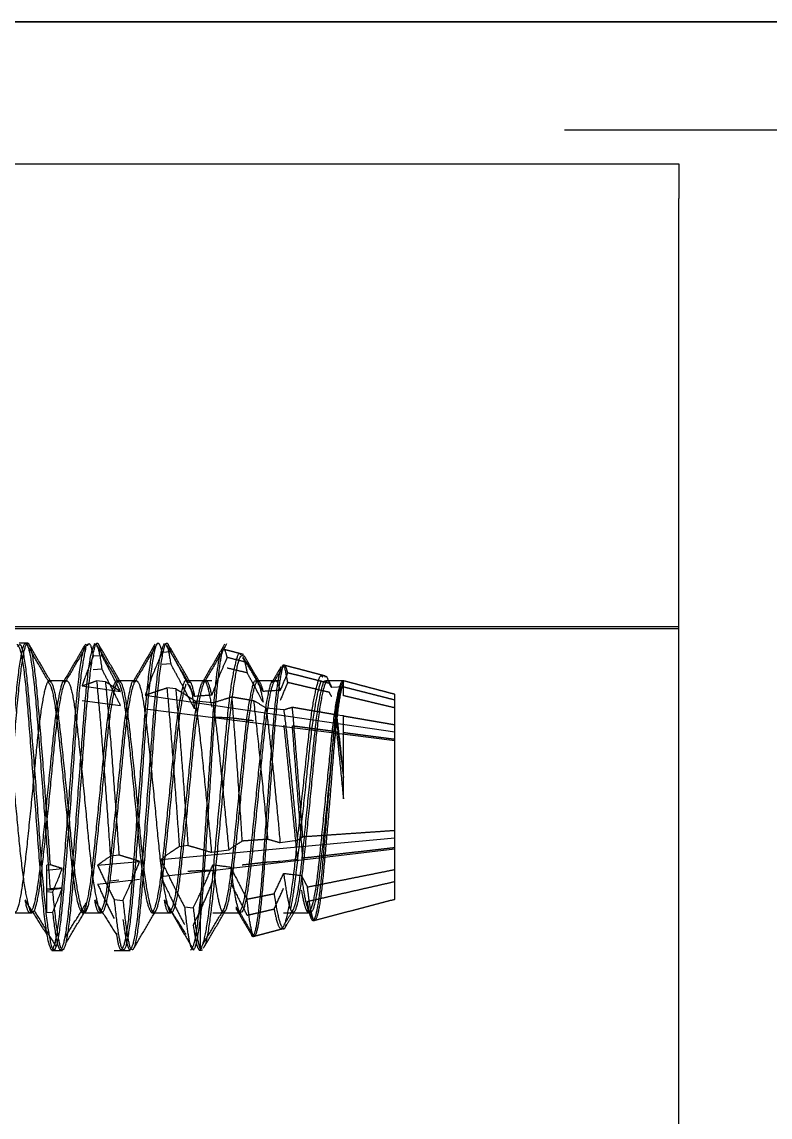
# Paper-space layout '2 DOOR PANEL LAYOUT - A1 Sheet' of a CAD drawing. Extents: x 50 to 825, y 22 to 486.
# Drawn here: x 446.132 to 447.243, y 465.388 to 467.014 of the extents above; entities that cross this region are included whole.
import ezdxf

# ---------------------------------------------------------------- set-up
doc = ezdxf.new("R2010")
doc.units = 0
doc.linetypes.add('HIDDEN', pattern=[0.375, 0.25, -0.125])
doc.layers.add('N-EQPM', color=3, linetype='Continuous', lineweight=25)
doc.layers.add('N-PANL', color=4, linetype='Continuous', lineweight=35)

psp = doc.layouts.new('2 DOOR PANEL LAYOUT - A1 Sheet')

# ---------------------------------------------------------------- linework, layer by layer
at = {"layer": 'N-EQPM', "linetype": 'HIDDEN', "ltscale": 7}
for p, q in [((472.3125, 466.853), (445.8676, 466.853)), ((445.8676, 466.8034), (447.1072, 466.8034)), ((447.1072, 466.8034), (447.1072, 466.7518)), ((447.1072, 466.1154), (447.1072, 466.7518)), ((447.1072, 466.1154), (445.8676, 466.1154)), ((447.1072, 466.1125), (445.8676, 466.1125)), ((447.1072, 466.1125), (447.1072, 466.1154)), ((447.1072, 464.9952), (447.1072, 466.1125)), ((446.3528, 466.0783), (446.3401, 466.0777)), ((446.2507, 466.0728), (446.2379, 466.072)), ((446.3528, 466.0608), (446.3401, 466.0598)), ((446.2507, 466.0528), (446.2379, 466.0517)), ((446.2212, 466.0279), (446.2783, 466.0195)), ((446.2559, 466.0342), (446.2429, 466.0355)), ((446.3603, 466.0236), (446.3472, 466.0249)), ((446.6092, 466.0263), (446.5918, 466.0254)), ((446.6092, 466.0263), (446.6092, 466.0355)), ((446.6092, 466.0134), (446.6092, 466.0263)), ((446.315, 466.0141), (446.6857, 465.9597)), ((446.6857, 466.0068), (446.6857, 466.0153)), ((446.2212, 466.0061), (446.2783, 465.9988)), ((446.315, 465.9941), (446.6857, 465.9469)), ((446.4158, 466.0027), (446.3895, 466.0052)), ((446.5206, 465.9924), (446.4944, 465.9951)), ((446.6857, 465.9703), (446.6857, 466.0068)), ((446.6092, 465.9834), (446.5991, 465.9845)), ((446.6092, 465.8919), (446.6092, 465.9834)), ((446.6857, 465.813), (446.6857, 465.9703)), ((446.6092, 465.8603), (446.6092, 465.8919)), ((446.6857, 465.8024), (446.6857, 465.813)), ((446.3382, 465.7702), (446.6857, 465.8024)), ((446.5407, 465.7984), (446.5152, 465.7948)), ((446.6857, 465.7553), (446.6857, 465.8024)), ((446.3382, 465.7447), (446.6857, 465.7858)), ((446.3783, 465.7907), (446.3655, 465.789)), ((446.4389, 465.7841), (446.4134, 465.7804)), ((446.2443, 465.7615), (446.3067, 465.7672)), ((446.276, 465.7767), (446.2633, 465.7749)), ((446.5407, 465.7703), (446.5152, 465.7671)), ((446.1738, 465.7624), (446.1692, 465.7617)), ((446.1692, 465.7225), (446.1692, 465.7617)), ((446.1692, 465.7545), (446.1919, 465.7566)), ((446.6857, 465.7112), (446.6857, 465.7553)), ((446.2443, 465.7337), (446.3067, 465.741)), ((446.276, 465.7395), (446.2633, 465.7379)), ((446.1692, 465.7248), (446.1919, 465.7275)), ((446.1738, 465.7266), (446.1692, 465.726)), ((446.1692, 465.692), (446.1692, 465.726)), ((446.1692, 465.7225), (446.1774, 465.7215)), ((446.2688, 465.7108), (446.2819, 465.7093)), ((446.3733, 465.6997), (446.3863, 465.6984)), ((446.3965, 465.7071), (446.3965, 465.6793)), ((446.1692, 465.692), (446.1774, 465.6912)), ((446.5636, 465.6836), (446.5566, 465.6953)), ((446.3965, 465.6793), (446.3965, 465.6354))]:
    psp.add_line(p, q, dxfattribs=at)
for start_param, end_param in [(5.439653, 5.464111), (5.346525, 5.369179), (0.851795, 0.876472), (0.947633, 0.970525)]:
    psp.add_ellipse((447.3425, 465.8633), major_axis=(-1.4022, 0.0385), ratio=0.119681, start_param=start_param, end_param=end_param, dxfattribs=at)
for points, knots in [([(446.0853, 465.6408), (446.0874, 465.6376), (446.0915, 465.631), (446.0986, 465.6658), (446.1044, 465.7283), (446.1111, 465.8118), (446.1179, 465.903), (446.1237, 465.9884), (446.1307, 466.0545), (446.137, 466.0915), (446.1432, 466.094), (446.1502, 466.0612), (446.1561, 465.9982), (446.1625, 465.9185), (446.1687, 465.8348), (446.1721, 465.7862), (446.1738, 465.7624)], [0, 0, 0, 0, 0.072273, 0.146454, 0.217685, 0.291219, 0.364753, 0.435984, 0.510165, 0.582438, 0.654711, 0.728892, 0.800123, 0.873657, 0.938073, 1, 1, 1, 1]), ([(446.0853, 465.6354), (446.0874, 465.6376), (446.0915, 465.6422), (446.0986, 465.692), (446.1044, 465.7655), (446.1111, 465.8544), (446.1179, 465.9445), (446.1237, 466.0225), (446.1307, 466.076), (446.137, 466.0971), (446.1432, 466.0828), (446.1502, 466.035), (446.1561, 465.9609), (446.1625, 465.8761), (446.1687, 465.7928), (446.1721, 465.7484), (446.1738, 465.7266)], [0, 0, 0, 0, 0.072273, 0.146454, 0.217685, 0.291219, 0.364753, 0.435984, 0.510165, 0.582438, 0.654711, 0.728892, 0.800123, 0.873657, 0.938073, 1, 1, 1, 1]), ([(446.1247, 466.0899), (446.1265, 466.0877), (446.1305, 466.0832), (446.1373, 466.0345), (446.1431, 465.9611), (446.1499, 465.8722), (446.1566, 465.7819), (446.1624, 465.7045), (446.1695, 465.649), (446.1736, 465.6399), (446.1757, 465.6354)], [0, 0, 0, 0, 0.113482, 0.242387, 0.366166, 0.493947, 0.621727, 0.745506, 0.874411, 1, 1, 1, 1]), ([(446.1259, 466.0865), (446.1273, 466.0885), (446.1309, 466.0934), (446.1373, 466.0605), (446.1431, 465.9984), (446.1499, 465.9148), (446.1566, 465.8235), (446.1624, 465.7386), (446.1695, 465.6705), (446.1736, 465.6506), (446.1757, 465.6408)], [0, 0, 0, 0, 0.091797, 0.223855, 0.350662, 0.481568, 0.612474, 0.739281, 0.871339, 1, 1, 1, 1]), ([(446.1723, 466.0333), (446.1668, 466.0427), (446.1558, 466.0615), (446.1449, 466.0803), (446.1394, 466.0897)], [0, 0, 0, 0, 0.499556, 1, 1, 1, 1]), ([(446.1753, 466.0334), (446.1698, 466.0428), (446.1589, 466.0616), (446.1479, 466.0804), (446.1424, 466.0898)], [0, 0, 0, 0, 0.499614, 1, 1, 1, 1]), ([(446.1886, 465.6408), (446.1907, 465.6376), (446.1948, 465.631), (446.2019, 465.6658), (446.2077, 465.7283), (446.2144, 465.8118), (446.2212, 465.903), (446.227, 465.9884), (446.234, 466.0546), (446.2399, 466.0886), (446.2452, 466.0951), (446.2488, 466.0803), (446.2507, 466.0728)], [0, 0, 0, 0, 0.103366, 0.209461, 0.311337, 0.416506, 0.521676, 0.623552, 0.729647, 0.833013, 0.915101, 1, 1, 1, 1]), ([(446.1886, 465.6354), (446.1907, 465.6376), (446.1948, 465.6422), (446.2019, 465.692), (446.2077, 465.7655), (446.2144, 465.8544), (446.2212, 465.9446), (446.227, 466.0221), (446.234, 466.0776), (446.2382, 466.0867), (446.2403, 466.0912)], [0, 0, 0, 0, 0.124087, 0.25145, 0.373748, 0.5, 0.626252, 0.74855, 0.875913, 1, 1, 1, 1]), ([(446.2262, 466.0898), (446.2207, 466.0804), (446.2097, 466.0616), (446.1988, 466.0428), (446.1933, 466.0334)], [0, 0, 0, 0, 0.500446, 1, 1, 1, 1]), ([(446.2291, 466.09), (446.2236, 466.0806), (446.2127, 466.0618), (446.2017, 466.043), (446.1962, 466.0336)], [0, 0, 0, 0, 0.500489, 1, 1, 1, 1]), ([(446.2291, 466.0874), (446.2302, 466.0894), (446.233, 466.0944), (446.236, 466.0806), (446.2379, 466.072)], [0, 0, 0, 0, 0.383227, 1, 1, 1, 1]), ([(446.2756, 466.0333), (446.2701, 466.0427), (446.2591, 466.0615), (446.2482, 466.0803), (446.2427, 466.0897)], [0, 0, 0, 0, 0.499556, 1, 1, 1, 1]), ([(446.2786, 466.0334), (446.2731, 466.0428), (446.2622, 466.0616), (446.2512, 466.0804), (446.2457, 466.0898)], [0, 0, 0, 0, 0.499614, 1, 1, 1, 1]), ([(446.279, 465.6408), (446.2811, 465.6376), (446.2852, 465.631), (446.2923, 465.6658), (446.2981, 465.7283), (446.3048, 465.8118), (446.3116, 465.903), (446.3174, 465.9884), (446.3244, 466.0546), (446.3301, 466.0878), (446.3351, 466.0948), (446.3384, 466.0835), (446.3401, 466.0777)], [0, 0, 0, 0, 0.104981, 0.212733, 0.316201, 0.423013, 0.529826, 0.633293, 0.741045, 0.846026, 0.921675, 1, 1, 1, 1]), ([(446.2919, 465.6408), (446.294, 465.6376), (446.2981, 465.631), (446.3052, 465.6658), (446.311, 465.7283), (446.3177, 465.8118), (446.3245, 465.903), (446.3303, 465.9884), (446.3373, 466.0546), (446.343, 466.0876), (446.3479, 466.0948), (446.3512, 466.0839), (446.3528, 466.0783)], [0, 0, 0, 0, 0.105211, 0.213199, 0.316894, 0.42394, 0.530986, 0.634681, 0.742669, 0.84788, 0.922615, 1, 1, 1, 1]), ([(446.2919, 465.6354), (446.294, 465.6376), (446.2981, 465.6422), (446.3052, 465.692), (446.311, 465.7655), (446.3177, 465.8544), (446.3245, 465.9446), (446.3303, 466.0221), (446.3373, 466.0776), (446.3415, 466.0867), (446.3436, 466.0912)], [0, 0, 0, 0, 0.124087, 0.25145, 0.373748, 0.5, 0.626252, 0.74855, 0.875913, 1, 1, 1, 1]), ([(446.3295, 466.0898), (446.324, 466.0804), (446.313, 466.0616), (446.3021, 466.0428), (446.2966, 466.0334)], [0, 0, 0, 0, 0.500446, 1, 1, 1, 1]), ([(446.3324, 466.09), (446.3269, 466.0806), (446.316, 466.0618), (446.305, 466.043), (446.2995, 466.0336)], [0, 0, 0, 0, 0.500489, 1, 1, 1, 1]), ([(446.3814, 466.0341), (446.376, 466.0435), (446.3651, 466.0622), (446.3542, 466.0809), (446.3487, 466.0902)], [0, 0, 0, 0, 0.499819, 1, 1, 1, 1]), ([(446.4327, 466.0897), (446.4272, 466.0803), (446.4162, 466.0614), (446.4053, 466.0426), (446.3998, 466.0332)], [0, 0, 0, 0, 0.500489, 1, 1, 1, 1]), ([(446.4358, 466.0902), (446.4303, 466.0808), (446.4193, 466.0619), (446.4083, 466.043), (446.4028, 466.0336)], [0, 0, 0, 0, 0.500736, 1, 1, 1, 1]), ([(446.1757, 465.6354), (446.1778, 465.6376), (446.1819, 465.6422), (446.189, 465.692), (446.1948, 465.7655), (446.2015, 465.8544), (446.2083, 465.9447), (446.2141, 466.0218), (446.2207, 466.0746), (446.2244, 466.0832), (446.2261, 466.087)], [0, 0, 0, 0, 0.127348, 0.258058, 0.38357, 0.51314, 0.642709, 0.768222, 0.898931, 1, 1, 1, 1]), ([(446.1757, 465.6408), (446.1778, 465.6376), (446.1819, 465.631), (446.189, 465.6658), (446.1948, 465.7283), (446.2015, 465.8117), (446.2083, 465.9031), (446.2141, 465.988), (446.2211, 466.056), (446.2253, 466.076), (446.2274, 466.0858)], [0, 0, 0, 0, 0.124087, 0.25145, 0.373748, 0.5, 0.626252, 0.74855, 0.875913, 1, 1, 1, 1]), ([(446.2428, 466.087), (446.2436, 466.0862), (446.2461, 466.0838), (446.2488, 466.0653), (446.2507, 466.0528)], [0, 0, 0, 0, 0.319039, 1, 1, 1, 1]), ([(446.279, 465.6354), (446.2811, 465.6376), (446.2852, 465.6422), (446.2923, 465.692), (446.2981, 465.7655), (446.3048, 465.8544), (446.3116, 465.9447), (446.3174, 466.0218), (446.324, 466.0746), (446.3277, 466.0832), (446.3294, 466.087)], [0, 0, 0, 0, 0.127348, 0.258058, 0.38357, 0.51314, 0.642709, 0.768222, 0.898931, 1, 1, 1, 1]), ([(446.3401, 466.0777), (446.3355, 466.067), (446.328, 466.0497), (446.3199, 466.0284), (446.3163, 466.0179), (446.315, 466.0141)], [0, 0, 0, 0, 0.511684, 0.825385, 1, 1, 1, 1]), ([(446.3793, 466.0326), (446.3739, 466.0419), (446.3629, 466.0607), (446.352, 466.0795), (446.3465, 466.0889)], [0, 0, 0, 0, 0.499619, 1, 1, 1, 1]), ([(446.3465, 466.0869), (446.347, 466.0865), (446.349, 466.0846), (446.3512, 466.0711), (446.3528, 466.0608)], [0, 0, 0, 0, 0.236348, 1, 1, 1, 1]), ([(446.3883, 466.0122), (446.3825, 466.0232), (446.3738, 466.0399), (446.3619, 466.0619), (446.3558, 466.0728), (446.3528, 466.0783)], [0, 0, 0, 0, 0.499943, 0.749968, 1, 1, 1, 1]), ([(446.4367, 466.0701), (446.4362, 466.0721), (446.4341, 466.0813), (446.4304, 466.0852), (446.4261, 466.0659), (446.421, 466.0236), (446.416, 465.9627), (446.4117, 465.8899), (446.4066, 465.8134), (446.4016, 465.7416), (446.3985, 465.6994), (446.3967, 465.6816), (446.3965, 465.6793)], [0, 0, 0, 0, 0.030685, 0.147582, 0.264408, 0.382582, 0.501566, 0.620507, 0.740518, 0.861587, 0.98264, 1, 1, 1, 1]), ([(446.3965, 465.6355), (446.3986, 465.6394), (446.4027, 465.6475), (446.4098, 465.6896), (446.4159, 465.7499), (446.4224, 465.8228), (446.4296, 465.899), (446.4358, 465.97), (446.4422, 466.0282), (446.4494, 466.064), (446.4539, 466.0793), (446.4563, 466.0747), (446.4566, 466.0742)], [0, 0, 0, 0, 0.107399, 0.219491, 0.331697, 0.443551, 0.553003, 0.662598, 0.772022, 0.878842, 0.985827, 1, 1, 1, 1]), ([(446.426, 466.0762), (446.4243, 466.0678), (446.421, 466.0511), (446.416, 465.9981), (446.4117, 465.9311), (446.4066, 465.8553), (446.4016, 465.7796), (446.3985, 465.7315), (446.3967, 465.7098), (446.3965, 465.7071)], [0, 0, 0, 0, 0.160653, 0.322404, 0.484099, 0.647248, 0.811834, 0.976399, 1, 1, 1, 1]), ([(446.4026, 465.6406), (446.4026, 465.6406), (446.4049, 465.6417), (446.4098, 465.6668), (446.4159, 465.7153), (446.4224, 465.783), (446.4296, 465.858), (446.4358, 465.9326), (446.4422, 465.9983), (446.4494, 466.0466), (446.4554, 466.0746), (446.4595, 466.0731), (446.4614, 466.0724)], [0, 0, 0, 0, 0.003377, 0.118411, 0.233561, 0.348351, 0.460676, 0.573147, 0.685443, 0.795066, 0.904859, 1, 1, 1, 1]), ([(446.2379, 466.072), (446.2335, 466.0612), (446.2276, 466.0466), (446.2225, 466.0318), (446.2212, 466.0279)], [0, 0, 0, 0, 0.740988, 1, 1, 1, 1]), ([(446.2783, 466.0195), (446.2753, 466.0256), (446.2692, 466.0376), (446.26, 466.0553), (446.2538, 466.067), (446.2507, 466.0728)], [0, 0, 0, 0, 0.340631, 0.670304, 1, 1, 1, 1]), ([(446.3883, 465.9938), (446.3825, 466.005), (446.3738, 466.0219), (446.3619, 466.0441), (446.3558, 466.0552), (446.3528, 466.0608)], [0, 0, 0, 0, 0.499943, 0.749968, 1, 1, 1, 1]), ([(446.4367, 466.0701), (446.436, 466.0686), (446.4328, 466.0614), (446.4247, 466.043), (446.4181, 466.0257), (446.4137, 466.0142)], [0, 0, 0, 0, 0.084298, 0.389154, 1, 1, 1, 1]), ([(446.4663, 466.0626), (446.4613, 466.0639), (446.4514, 466.0664), (446.4416, 466.0689), (446.4367, 466.0701)], [0, 0, 0, 0, 0.506847, 1, 1, 1, 1]), ([(446.4593, 466.0697), (446.4603, 466.0687), (446.4625, 466.0664), (446.4649, 466.0542), (446.4663, 466.0473)], [0, 0, 0, 0, 0.43766, 1, 1, 1, 1]), ([(446.4822, 466.0333), (446.4768, 466.0426), (446.4696, 466.055), (446.4623, 466.0674), (446.4606, 466.0704)], [0, 0, 0, 0, 0.754525, 1, 1, 1, 1]), ([(446.484, 466.0349), (446.4786, 466.0442), (446.4712, 466.0568), (446.4639, 466.0694), (446.462, 466.0727)], [0, 0, 0, 0, 0.740215, 1, 1, 1, 1]), ([(446.49, 466.0197), (446.4842, 466.0302), (446.4764, 466.0446), (446.4684, 466.0588), (446.4663, 466.0626)], [0, 0, 0, 0, 0.73551, 1, 1, 1, 1]), ([(446.5265, 466.0473), (446.526, 466.0492), (446.5239, 466.0577), (446.5201, 466.0613), (446.5158, 466.0442), (446.5107, 466.0066), (446.5057, 465.9523), (446.5014, 465.8872), (446.4963, 465.8187), (446.4913, 465.7543), (446.487, 465.7014), (446.482, 465.6663), (446.4774, 465.6531), (446.4749, 465.6585), (446.4739, 465.6606)], [0, 0, 0, 0, 0.024911, 0.113583, 0.202188, 0.291934, 0.382376, 0.472778, 0.564083, 0.656293, 0.74849, 0.841354, 0.935332, 1, 1, 1, 1]), ([(446.5265, 466.033), (446.526, 466.0359), (446.5239, 466.0491), (446.5207, 466.0618), (446.5182, 466.057), (446.5173, 466.0551)], [0, 0, 0, 0, 0.145661, 0.664132, 1, 1, 1, 1]), ([(446.2783, 465.9988), (446.2753, 466.005), (446.2692, 466.0171), (446.26, 466.0351), (446.2538, 466.0469), (446.2507, 466.0528)], [0, 0, 0, 0, 0.340631, 0.670304, 1, 1, 1, 1]), ([(446.4663, 466.0473), (446.4613, 466.0485), (446.4514, 466.0508), (446.4416, 466.0532), (446.4367, 466.0543)], [0, 0, 0, 0, 0.506847, 1, 1, 1, 1]), ([(446.49, 466.0039), (446.4842, 466.0145), (446.4764, 466.029), (446.4684, 466.0435), (446.4663, 466.0473)], [0, 0, 0, 0, 0.73551, 1, 1, 1, 1]), ([(446.5157, 466.0534), (446.514, 466.046), (446.5107, 466.0312), (446.5057, 465.9839), (446.5014, 465.924), (446.4963, 465.8562), (446.4913, 465.7884), (446.487, 465.7281), (446.482, 465.6826), (446.4774, 465.6583), (446.4749, 465.6564), (446.4739, 465.6557)], [0, 0, 0, 0, 0.112491, 0.225853, 0.339166, 0.453609, 0.569188, 0.68475, 0.801149, 0.918943, 1, 1, 1, 1]), ([(446.5162, 466.0558), (446.5154, 466.0543), (446.511, 466.0468), (446.5066, 466.0393), (446.5031, 466.0332)], [0, 0, 0, 0, 0.197043, 1, 1, 1, 1]), ([(446.5195, 466.0565), (446.5185, 466.0548), (446.514, 466.0471), (446.5095, 466.0394), (446.506, 466.0334)], [0, 0, 0, 0, 0.217879, 1, 1, 1, 1]), ([(446.5265, 466.0473), (446.5258, 466.0457), (446.5219, 466.0371), (446.5183, 466.0284), (446.5154, 466.0213)], [0, 0, 0, 0, 0.187205, 1, 1, 1, 1]), ([(446.5168, 465.667), (446.5188, 465.6688), (446.523, 465.6725), (446.53, 465.7053), (446.5365, 465.7542), (446.5427, 465.8153), (446.5499, 465.8806), (446.5565, 465.9428), (446.5626, 465.9952), (446.5698, 466.0296), (446.5749, 466.0455), (446.5777, 466.0421), (446.5784, 466.0412)], [0, 0, 0, 0, 0.109383, 0.218841, 0.328528, 0.438158, 0.544961, 0.651687, 0.758366, 0.862406, 0.96617, 1, 1, 1, 1]), ([(446.5818, 466.0414), (446.5821, 466.0417), (446.5841, 466.044), (446.5864, 466.0373), (446.5883, 466.0316)], [0, 0, 0, 0, 0.149438, 1, 1, 1, 1]), ([(446.0401, 465.6953), (446.0422, 465.6929), (446.0464, 465.688), (446.0534, 465.7142), (446.0592, 465.7614), (446.0659, 465.8244), (446.0727, 465.8932), (446.0785, 465.9577), (446.0855, 466.0076), (446.0918, 466.0355), (446.098, 466.0374), (446.105, 466.0127), (446.1109, 465.9651), (446.1176, 465.9022), (446.1243, 465.8332), (446.1302, 465.7692), (446.1372, 465.7178), (446.1414, 465.7028), (446.1434, 465.6953)], [0, 0, 0, 0, 0.06204, 0.125731, 0.186869, 0.25, 0.313131, 0.374269, 0.43796, 0.5, 0.56204, 0.625731, 0.686869, 0.75, 0.813131, 0.874269, 0.93796, 1, 1, 1, 1]), ([(446.1176, 465.6953), (446.1197, 465.6929), (446.1238, 465.688), (446.1309, 465.7142), (446.1367, 465.7614), (446.1434, 465.8244), (446.1502, 465.8932), (446.156, 465.9577), (446.163, 466.0076), (446.1692, 466.0355), (446.1755, 466.0374), (446.1825, 466.0127), (446.1883, 465.9651), (446.1951, 465.9022), (446.2018, 465.8332), (446.2076, 465.7692), (446.2147, 465.7178), (446.2188, 465.7028), (446.2209, 465.6953)], [0, 0, 0, 0, 0.06204, 0.125731, 0.186869, 0.25, 0.313131, 0.374269, 0.43796, 0.5, 0.56204, 0.625731, 0.686869, 0.75, 0.813131, 0.874269, 0.93796, 1, 1, 1, 1]), ([(446.1434, 465.6912), (446.1455, 465.6929), (446.1497, 465.6964), (446.1567, 465.734), (446.1625, 465.7895), (446.1692, 465.8566), (446.176, 465.9245), (446.1818, 465.9839), (446.1889, 466.0221), (446.1932, 466.0389), (446.1955, 466.0347), (446.1957, 466.0343)], [0, 0, 0, 0, 0.122613, 0.248489, 0.369321, 0.49409, 0.618859, 0.739691, 0.865567, 0.98818, 1, 1, 1, 1]), ([(446.1434, 465.6953), (446.1455, 465.6929), (446.1497, 465.688), (446.1567, 465.7142), (446.1625, 465.7614), (446.1692, 465.8244), (446.176, 465.8932), (446.1818, 465.9577), (446.1888, 466.0076), (446.1951, 466.0355), (446.2013, 466.0374), (446.2083, 466.0127), (446.2142, 465.9651), (446.2209, 465.9022), (446.2276, 465.8332), (446.2335, 465.7692), (446.2405, 465.7178), (446.2447, 465.7028), (446.2467, 465.6953)], [0, 0, 0, 0, 0.06204, 0.125731, 0.186869, 0.25, 0.313131, 0.374269, 0.43796, 0.5, 0.56204, 0.625731, 0.686869, 0.75, 0.813131, 0.874269, 0.93796, 1, 1, 1, 1]), ([(446.1699, 466.0343), (446.1717, 466.0327), (446.1757, 466.0293), (446.1825, 465.9925), (446.1883, 465.9371), (446.1951, 465.87), (446.2018, 465.8019), (446.2076, 465.7434), (446.2147, 465.7015), (446.2188, 465.6946), (446.2209, 465.6912)], [0, 0, 0, 0, 0.113475, 0.242399, 0.366157, 0.493947, 0.621737, 0.745495, 0.874419, 1, 1, 1, 1]), ([(446.2209, 465.6953), (446.223, 465.6929), (446.2271, 465.688), (446.2342, 465.7142), (446.24, 465.7614), (446.2467, 465.8244), (446.2535, 465.8932), (446.2593, 465.9577), (446.2663, 466.0076), (446.2725, 466.0355), (446.2788, 466.0374), (446.2858, 466.0127), (446.2916, 465.9651), (446.2984, 465.9022), (446.3051, 465.8332), (446.3109, 465.7692), (446.318, 465.7178), (446.3221, 465.7028), (446.3242, 465.6953)], [0, 0, 0, 0, 0.06204, 0.125731, 0.186869, 0.25, 0.313131, 0.374269, 0.43796, 0.5, 0.56204, 0.625731, 0.686869, 0.75, 0.813131, 0.874269, 0.93796, 1, 1, 1, 1]), ([(446.2209, 465.6912), (446.223, 465.6929), (446.2271, 465.6964), (446.2342, 465.734), (446.24, 465.7895), (446.2467, 465.8566), (446.2535, 465.9246), (446.2593, 465.9835), (446.2663, 466.0238), (446.2725, 466.0398), (446.2788, 466.029), (446.2858, 465.9929), (446.2916, 465.937), (446.2984, 465.87), (446.3051, 465.8019), (446.3109, 465.7434), (446.318, 465.7015), (446.3221, 465.6946), (446.3242, 465.6912)], [0, 0, 0, 0, 0.06204, 0.125731, 0.186869, 0.25, 0.313131, 0.374269, 0.43796, 0.5, 0.56204, 0.625731, 0.686869, 0.75, 0.813131, 0.874269, 0.93796, 1, 1, 1, 1]), ([(446.2212, 466.0279), (446.2244, 466.0291), (446.2314, 466.0317), (446.2389, 466.0341), (446.2429, 466.0355)], [0, 0, 0, 0, 0.459863, 1, 1, 1, 1]), ([(446.2429, 466.0355), (446.2445, 466.0184), (446.2477, 465.9835), (446.2531, 465.9148), (446.2586, 465.8421), (446.2617, 465.797), (446.2633, 465.7749)], [0, 0, 0, 0, 0.247519, 0.505358, 0.757739, 1, 1, 1, 1]), ([(446.2467, 465.6912), (446.2488, 465.6929), (446.253, 465.6964), (446.26, 465.734), (446.2658, 465.7895), (446.2725, 465.8566), (446.2793, 465.9245), (446.2851, 465.9839), (446.2922, 466.0221), (446.2965, 466.0389), (446.2988, 466.0347), (446.299, 466.0343)], [0, 0, 0, 0, 0.122613, 0.248489, 0.369321, 0.49409, 0.618859, 0.739691, 0.865567, 0.98818, 1, 1, 1, 1]), ([(446.2467, 465.6953), (446.2488, 465.6929), (446.253, 465.688), (446.26, 465.7142), (446.2658, 465.7614), (446.2725, 465.8244), (446.2793, 465.8932), (446.2851, 465.9577), (446.2921, 466.0076), (446.2984, 466.0355), (446.3046, 466.0374), (446.3116, 466.0127), (446.3175, 465.9651), (446.3242, 465.9022), (446.3309, 465.8332), (446.3368, 465.7692), (446.3438, 465.7178), (446.348, 465.7028), (446.35, 465.6953)], [0, 0, 0, 0, 0.06204, 0.125731, 0.186869, 0.25, 0.313131, 0.374269, 0.43796, 0.5, 0.56204, 0.625731, 0.686869, 0.75, 0.813131, 0.874269, 0.93796, 1, 1, 1, 1]), ([(446.2559, 466.0342), (446.2575, 466.0172), (446.2607, 465.9825), (446.2661, 465.9148), (446.2714, 465.8431), (446.2745, 465.7985), (446.276, 465.7767)], [0, 0, 0, 0, 0.247496, 0.505329, 0.757719, 1, 1, 1, 1]), ([(446.2559, 466.0342), (446.2585, 466.0326), (446.2638, 466.0293), (446.2713, 466.0245), (446.276, 466.0212), (446.2783, 466.0195)], [0, 0, 0, 0, 0.329061, 0.65813, 1, 1, 1, 1]), ([(446.315, 466.0141), (446.3186, 466.0154), (446.3256, 466.0179), (446.3364, 466.0215), (446.3436, 466.0238), (446.3472, 466.0249)], [0, 0, 0, 0, 0.346275, 0.673113, 1, 1, 1, 1]), ([(446.3242, 465.6912), (446.3263, 465.6929), (446.3304, 465.6964), (446.3375, 465.734), (446.3433, 465.7895), (446.35, 465.8566), (446.3568, 465.9245), (446.3626, 465.9839), (446.3696, 466.0222), (446.374, 466.0387), (446.3763, 466.0347), (446.3765, 466.0344)], [0, 0, 0, 0, 0.12261, 0.248484, 0.369313, 0.49408, 0.618846, 0.739676, 0.865549, 0.988159, 1, 1, 1, 1]), ([(446.3242, 465.6953), (446.3263, 465.6929), (446.3304, 465.688), (446.3375, 465.7142), (446.3433, 465.7614), (446.35, 465.8244), (446.3568, 465.8933), (446.3626, 465.9574), (446.3696, 466.0088), (446.3738, 466.0238), (446.3758, 466.0312)], [0, 0, 0, 0, 0.124079, 0.251461, 0.373738, 0.5, 0.626262, 0.748539, 0.875921, 1, 1, 1, 1]), ([(446.3472, 466.0249), (446.3487, 466.0088), (446.3516, 465.976), (446.3564, 465.9146), (446.3613, 465.85), (446.3641, 465.8091), (446.3655, 465.789)], [0, 0, 0, 0, 0.247631, 0.505158, 0.757319, 1, 1, 1, 1]), ([(446.35, 465.6953), (446.3521, 465.6929), (446.3563, 465.688), (446.3633, 465.7142), (446.3691, 465.7614), (446.3758, 465.8244), (446.3826, 465.8933), (446.3884, 465.9577), (446.3954, 466.0077), (446.4015, 466.0345), (446.4074, 466.0385), (446.4116, 466.0224), (446.4137, 466.0142)], [0, 0, 0, 0, 0.100821, 0.204325, 0.303681, 0.406274, 0.508868, 0.608224, 0.711728, 0.812549, 0.904859, 1, 1, 1, 1]), ([(446.35, 465.6912), (446.3521, 465.6929), (446.3563, 465.6964), (446.3633, 465.734), (446.3691, 465.7895), (446.3758, 465.8566), (446.3826, 465.9246), (446.3884, 465.9834), (446.3954, 466.0239), (446.4015, 466.0391), (446.4074, 466.031), (446.4116, 466.0081), (446.4137, 465.9965)], [0, 0, 0, 0, 0.100821, 0.204325, 0.303681, 0.406274, 0.508868, 0.608224, 0.711728, 0.812549, 0.904859, 1, 1, 1, 1]), ([(446.3793, 466.03), (446.3801, 466.0291), (446.383, 466.0262), (446.3861, 466.0073), (446.3883, 465.9938)], [0, 0, 0, 0, 0.289231, 1, 1, 1, 1]), ([(446.3794, 466.0327), (446.3802, 466.0334), (446.383, 466.0361), (446.3861, 466.0222), (446.3883, 466.0122)], [0, 0, 0, 0, 0.278583, 1, 1, 1, 1]), ([(446.4275, 465.6912), (446.4296, 465.6929), (446.4337, 465.6964), (446.4408, 465.734), (446.4466, 465.7895), (446.4533, 465.8566), (446.4601, 465.9245), (446.4659, 465.9838), (446.4729, 466.0224), (446.4773, 466.0382), (446.4796, 466.0348), (446.4798, 466.0345)], [0, 0, 0, 0, 0.122605, 0.248473, 0.369297, 0.494059, 0.61882, 0.739644, 0.865512, 0.988117, 1, 1, 1, 1]), ([(446.4275, 465.6953), (446.4296, 465.6929), (446.4337, 465.688), (446.4408, 465.7142), (446.4466, 465.7614), (446.4533, 465.8244), (446.4601, 465.8933), (446.4659, 465.9577), (446.4729, 466.0077), (446.4788, 466.0337), (446.4843, 466.0384), (446.4881, 466.026), (446.49, 466.0197)], [0, 0, 0, 0, 0.102677, 0.208087, 0.309272, 0.413755, 0.518238, 0.619424, 0.724834, 0.827511, 0.912325, 1, 1, 1, 1]), ([(446.4533, 465.6912), (446.4554, 465.6929), (446.4596, 465.6964), (446.4666, 465.734), (446.4724, 465.7895), (446.4791, 465.8566), (446.4859, 465.9245), (446.4917, 465.9838), (446.4987, 466.0225), (446.5031, 466.038), (446.5054, 466.0349), (446.5056, 466.0346)], [0, 0, 0, 0, 0.122604, 0.248471, 0.369294, 0.494054, 0.618814, 0.739637, 0.865504, 0.988108, 1, 1, 1, 1]), ([(446.4533, 465.6953), (446.4554, 465.6929), (446.4596, 465.688), (446.4666, 465.7142), (446.4724, 465.7614), (446.4791, 465.8244), (446.4859, 465.8933), (446.4917, 465.9577), (446.4987, 466.0077), (446.5046, 466.0334), (446.5099, 466.0383), (446.5136, 466.027), (446.5154, 466.0213)], [0, 0, 0, 0, 0.10329, 0.209328, 0.311118, 0.416224, 0.52133, 0.62312, 0.729158, 0.832448, 0.914806, 1, 1, 1, 1]), ([(446.4822, 466.0313), (446.4829, 466.0307), (446.4853, 466.0287), (446.488, 466.0142), (446.49, 466.0039)], [0, 0, 0, 0, 0.280975, 1, 1, 1, 1]), ([(446.5265, 466.033), (446.5258, 466.0313), (446.5219, 466.0224), (446.5183, 466.0134), (446.5154, 466.0061)], [0, 0, 0, 0, 0.187205, 1, 1, 1, 1]), ([(446.5308, 465.6912), (446.5329, 465.6929), (446.537, 465.6964), (446.5441, 465.734), (446.5499, 465.7895), (446.5566, 465.8566), (446.5634, 465.9245), (446.5692, 465.9838), (446.5762, 466.0226), (446.5806, 466.0377), (446.5828, 466.0349), (446.583, 466.0347)], [0, 0, 0, 0, 0.122601, 0.248465, 0.369285, 0.494042, 0.618799, 0.739619, 0.865483, 0.988084, 1, 1, 1, 1]), ([(446.5308, 465.6953), (446.5329, 465.6929), (446.537, 465.688), (446.5441, 465.7142), (446.5499, 465.7614), (446.5566, 465.8244), (446.5634, 465.8933), (446.5692, 465.9577), (446.5762, 466.0077), (446.5819, 466.0327), (446.5868, 466.038), (446.5901, 466.0297), (446.5918, 466.0254)], [0, 0, 0, 0, 0.105117, 0.213031, 0.316621, 0.423587, 0.530552, 0.634142, 0.742057, 0.847173, 0.922246, 1, 1, 1, 1]), ([(446.5309, 465.6953), (446.5328, 465.7056), (446.5369, 465.728), (446.5427, 465.7821), (446.5499, 465.8453), (446.5565, 465.91), (446.5626, 465.9678), (446.5698, 466.0137), (446.5741, 466.0287), (446.5763, 466.0362)], [0, 0, 0, 0, 0.128183, 0.278074, 0.424102, 0.570022, 0.715879, 0.858128, 1, 1, 1, 1]), ([(446.5566, 465.6912), (446.5587, 465.6929), (446.5629, 465.6964), (446.5699, 465.734), (446.5757, 465.7895), (446.5824, 465.8566), (446.5892, 465.9246), (446.595, 465.9835), (446.602, 466.0237), (446.6066, 466.0356), (446.6089, 466.0354), (446.6092, 466.0354)], [0, 0, 0, 0, 0.121649, 0.246537, 0.366419, 0.490208, 0.613997, 0.73388, 0.858767, 0.980417, 1, 1, 1, 1]), ([(446.5566, 465.6953), (446.5587, 465.6929), (446.5629, 465.688), (446.5699, 465.7142), (446.5757, 465.7614), (446.5824, 465.8244), (446.5892, 465.8932), (446.595, 465.9578), (446.602, 466.0075), (446.6066, 466.028), (446.6089, 466.0326), (446.6092, 466.0333)], [0, 0, 0, 0, 0.121649, 0.246537, 0.366419, 0.490208, 0.613997, 0.73388, 0.858767, 0.980417, 1, 1, 1, 1]), ([(446.6092, 466.0354), (446.6077, 466.0344), (446.6047, 466.0322), (446.5995, 466.0046), (446.5946, 465.9621), (446.5903, 465.9074), (446.5852, 465.8472), (446.5802, 465.7879), (446.5759, 465.7362), (446.5708, 465.6983), (446.5666, 465.6807), (446.5643, 465.6796), (446.5636, 465.6792)], [0, 0, 0, 0, 0.102555, 0.205383, 0.308765, 0.412039, 0.516908, 0.622581, 0.728185, 0.835065, 0.943027, 1, 1, 1, 1]), ([(446.6092, 466.0333), (446.6077, 466.0286), (446.6047, 466.0194), (446.5995, 465.9824), (446.5946, 465.933), (446.5903, 465.8747), (446.5852, 465.8143), (446.5802, 465.7586), (446.5759, 465.7139), (446.5708, 465.6855), (446.5666, 465.6773), (446.5643, 465.682), (446.5636, 465.6836)], [0, 0, 0, 0, 0.102555, 0.205383, 0.308765, 0.412039, 0.516908, 0.622581, 0.728185, 0.835065, 0.943027, 1, 1, 1, 1]), ([(446.3603, 466.0236), (446.3617, 466.0076), (446.3645, 465.9751), (446.3694, 465.9145), (446.3741, 465.851), (446.377, 465.8106), (446.3783, 465.7907)], [0, 0, 0, 0, 0.247697, 0.505138, 0.757219, 1, 1, 1, 1]), ([(446.3603, 466.0236), (446.3628, 466.0221), (446.3693, 466.0183), (446.3793, 466.0121), (446.3861, 466.0075), (446.3895, 466.0052)], [0, 0, 0, 0, 0.245581, 0.622603, 1, 1, 1, 1]), ([(446.4158, 466.0027), (446.4216, 466.0047), (446.4303, 466.0076), (446.4398, 466.0105), (446.4433, 466.0116), (446.4438, 466.0117)], [0, 0, 0, 0, 0.633434, 0.950266, 1, 1, 1, 1]), ([(446.4591, 465.7975), (446.4577, 465.8193), (446.4547, 465.8644), (446.4497, 465.9354), (446.446, 465.9843), (446.4442, 466.0071), (446.4438, 466.0117)], [0, 0, 0, 0, 0.291283, 0.604746, 0.919038, 1, 1, 1, 1]), ([(446.3895, 466.0052), (446.3914, 465.9914), (446.3952, 465.9634), (446.4016, 465.9026), (446.4079, 465.8379), (446.4116, 465.7993), (446.4134, 465.7804)], [0, 0, 0, 0, 0.2494, 0.50772, 0.75841, 1, 1, 1, 1]), ([(446.4158, 466.0027), (446.4176, 465.9891), (446.4213, 465.9613), (446.4274, 465.9025), (446.4336, 465.8401), (446.4371, 465.8025), (446.4389, 465.7841)], [0, 0, 0, 0, 0.249066, 0.507557, 0.758531, 1, 1, 1, 1]), ([(446.4759, 466.0062), (446.4779, 465.988), (446.482, 465.9512), (446.489, 465.8825), (446.4939, 465.831), (446.4964, 465.8046), (446.4968, 465.8001)], [0, 0, 0, 0, 0.307547, 0.621473, 0.935169, 1, 1, 1, 1]), ([(446.4759, 466.0062), (446.4774, 466.0054), (446.4838, 466.0017), (446.4898, 465.9979), (446.4944, 465.9951)], [0, 0, 0, 0, 0.228633, 1, 1, 1, 1]), ([(446.4944, 465.9951), (446.496, 465.982), (446.4993, 465.9553), (446.5049, 465.9023), (446.5105, 465.8463), (446.5137, 465.8117), (446.5152, 465.7948)], [0, 0, 0, 0, 0.2484, 0.507161, 0.758656, 1, 1, 1, 1]), ([(446.5206, 465.9924), (446.5243, 465.9936), (446.5286, 465.9949), (446.5329, 465.9963), (446.5334, 465.9964)], [0, 0, 0, 0, 0.881831, 1, 1, 1, 1]), ([(446.5206, 465.9924), (446.5222, 465.9796), (446.5254, 465.9534), (446.5307, 465.9023), (446.5361, 465.8483), (446.5392, 465.8148), (446.5407, 465.7984)], [0, 0, 0, 0, 0.248302, 0.507055, 0.7586, 1, 1, 1, 1]), ([(446.5489, 465.8036), (446.5474, 465.8234), (446.5444, 465.8639), (446.5394, 465.9275), (446.5356, 465.9715), (446.5338, 465.992), (446.5334, 465.9964)], [0, 0, 0, 0, 0.293713, 0.603503, 0.914232, 1, 1, 1, 1]), ([(446.4158, 465.9819), (446.4216, 465.9816), (446.4303, 465.9812), (446.4398, 465.9808), (446.4433, 465.9806), (446.4438, 465.9806)], [0, 0, 0, 0, 0.633434, 0.950266, 1, 1, 1, 1]), ([(446.5975, 465.9854), (446.5992, 465.9727), (446.6028, 465.9451), (446.607, 465.9106), (446.6092, 465.8919)], [0, 0, 0, 0, 0.460112, 1, 1, 1, 1]), ([(446.5991, 465.9845), (446.6005, 465.9724), (446.6034, 465.9479), (446.607, 465.9141), (446.6089, 465.895), (446.6092, 465.8919)], [0, 0, 0, 0, 0.446165, 0.910082, 1, 1, 1, 1]), ([(446.5206, 465.9694), (446.5222, 465.9546), (446.5254, 465.9243), (446.5307, 465.8704), (446.5361, 465.8165), (446.5392, 465.7855), (446.5407, 465.7703)], [0, 0, 0, 0, 0.248302, 0.507055, 0.7586, 1, 1, 1, 1]), ([(446.5489, 465.772), (446.5474, 465.7905), (446.5444, 465.8285), (446.5394, 465.8929), (446.5356, 465.9403), (446.5338, 465.9637), (446.5334, 465.9688)], [0, 0, 0, 0, 0.293713, 0.603503, 0.914232, 1, 1, 1, 1]), ([(446.5991, 465.96), (446.6005, 465.9463), (446.6034, 465.9184), (446.607, 465.8829), (446.6089, 465.8635), (446.6092, 465.8603)], [0, 0, 0, 0, 0.446165, 0.910082, 1, 1, 1, 1]), ([(446.4591, 465.7975), (446.4559, 465.7955), (446.4487, 465.791), (446.4424, 465.7865), (446.4389, 465.7841)], [0, 0, 0, 0, 0.447671, 1, 1, 1, 1]), ([(446.5152, 465.7948), (446.5116, 465.7959), (446.5055, 465.7976), (446.4993, 465.7994), (446.4968, 465.8001)], [0, 0, 0, 0, 0.594005, 1, 1, 1, 1]), ([(446.3655, 465.789), (446.3629, 465.7874), (446.3577, 465.7841), (446.3482, 465.7778), (446.3422, 465.7731), (446.3382, 465.7702)], [0, 0, 0, 0, 0.260983, 0.521972, 1, 1, 1, 1]), ([(446.4134, 465.7804), (446.4077, 465.7822), (446.399, 465.7848), (446.3872, 465.7882), (446.3813, 465.7899), (446.3783, 465.7907)], [0, 0, 0, 0, 0.499963, 0.749979, 1, 1, 1, 1]), ([(446.2633, 465.7749), (446.2588, 465.7719), (446.2521, 465.7674), (446.2463, 465.7629), (446.2443, 465.7615)], [0, 0, 0, 0, 0.665191, 1, 1, 1, 1]), ([(446.3067, 465.7672), (446.3026, 465.7686), (446.2955, 465.7708), (446.2852, 465.774), (446.2791, 465.7758), (446.276, 465.7767)], [0, 0, 0, 0, 0.413106, 0.706546, 1, 1, 1, 1]), ([(446.2819, 465.7093), (446.2845, 465.7149), (446.2896, 465.7261), (446.2981, 465.7453), (446.3035, 465.7591), (446.3067, 465.7672)], [0, 0, 0, 0, 0.29298, 0.585965, 1, 1, 1, 1]), ([(446.3382, 465.7702), (446.3428, 465.7605), (446.3507, 465.7438), (446.3625, 465.7204), (446.3697, 465.7066), (446.3733, 465.6997)], [0, 0, 0, 0, 0.407665, 0.703812, 1, 1, 1, 1]), ([(446.5152, 465.7671), (446.5116, 465.7669), (446.5055, 465.7665), (446.4993, 465.7662), (446.4968, 465.7661)], [0, 0, 0, 0, 0.594005, 1, 1, 1, 1]), ([(446.1919, 465.7566), (446.1895, 465.7574), (446.1836, 465.7593), (446.1775, 465.7612), (446.1738, 465.7624)], [0, 0, 0, 0, 0.403677, 1, 1, 1, 1]), ([(446.1774, 465.7215), (446.182, 465.7322), (446.187, 465.7438), (446.1915, 465.7557), (446.1919, 465.7566)], [0, 0, 0, 0, 0.920974, 1, 1, 1, 1]), ([(446.2443, 465.7615), (446.2448, 465.7604), (446.249, 465.7513), (446.257, 465.7343), (446.2649, 465.7186), (446.2688, 465.7108)], [0, 0, 0, 0, 0.064112, 0.531976, 1, 1, 1, 1]), ([(446.4134, 465.7542), (446.4077, 465.7539), (446.399, 465.7535), (446.3872, 465.7529), (446.3813, 465.7525), (446.3783, 465.7524)], [0, 0, 0, 0, 0.499963, 0.749979, 1, 1, 1, 1]), ([(446.3863, 465.6984), (446.3889, 465.7036), (446.3953, 465.7168), (446.4053, 465.738), (446.4121, 465.7542), (446.4155, 465.7623)], [0, 0, 0, 0, 0.24857, 0.624132, 1, 1, 1, 1]), ([(446.4155, 465.7623), (446.4176, 465.7463), (446.4218, 465.7148), (446.4256, 465.7017), (446.4275, 465.6953)], [0, 0, 0, 0, 0.507573, 1, 1, 1, 1]), ([(446.4417, 465.7589), (446.4438, 465.7438), (446.4478, 465.7139), (446.4515, 465.7015), (446.4533, 465.6953)], [0, 0, 0, 0, 0.507866, 1, 1, 1, 1]), ([(446.4417, 465.7589), (446.4463, 465.7497), (446.4543, 465.7338), (446.4627, 465.718), (446.4662, 465.7113)], [0, 0, 0, 0, 0.577271, 1, 1, 1, 1]), ([(446.5063, 465.7193), (446.5074, 465.7216), (446.5122, 465.7316), (446.5169, 465.7417), (446.5204, 465.7495)], [0, 0, 0, 0, 0.228724, 1, 1, 1, 1]), ([(446.5204, 465.7495), (446.5223, 465.7366), (446.5259, 465.7114), (446.5292, 465.7006), (446.5308, 465.6953)], [0, 0, 0, 0, 0.508493, 1, 1, 1, 1]), ([(446.2443, 465.7337), (446.2448, 465.7326), (446.249, 465.7234), (446.257, 465.7062), (446.2649, 465.6903), (446.2688, 465.6823)], [0, 0, 0, 0, 0.064112, 0.531976, 1, 1, 1, 1]), ([(446.3382, 465.7447), (446.3428, 465.735), (446.3507, 465.718), (446.3625, 465.6943), (446.3697, 465.6803), (446.3733, 465.6734)], [0, 0, 0, 0, 0.407665, 0.703812, 1, 1, 1, 1]), ([(446.3863, 465.6723), (446.3889, 465.6777), (446.3953, 465.6913), (446.4053, 465.7133), (446.4121, 465.7301), (446.4155, 465.7385)], [0, 0, 0, 0, 0.24857, 0.624132, 1, 1, 1, 1]), ([(446.4417, 465.7356), (446.4463, 465.7263), (446.4543, 465.7102), (446.4627, 465.6942), (446.4662, 465.6874)], [0, 0, 0, 0, 0.577271, 1, 1, 1, 1]), ([(446.5466, 465.7465), (446.5484, 465.7344), (446.5519, 465.7107), (446.5551, 465.7004), (446.5566, 465.6953)], [0, 0, 0, 0, 0.508626, 1, 1, 1, 1]), ([(446.1919, 465.7275), (446.1895, 465.7274), (446.1836, 465.7271), (446.1775, 465.7268), (446.1738, 465.7266)], [0, 0, 0, 0, 0.403677, 1, 1, 1, 1]), ([(446.1774, 465.6912), (446.182, 465.7023), (446.187, 465.7143), (446.1915, 465.7265), (446.1919, 465.7275)], [0, 0, 0, 0, 0.920974, 1, 1, 1, 1]), ([(446.1774, 465.7215), (446.1794, 465.7023), (446.1833, 465.6644), (446.1869, 465.6486), (446.1886, 465.6408)], [0, 0, 0, 0, 0.508007, 1, 1, 1, 1]), ([(446.5063, 465.6966), (446.5074, 465.6989), (446.5122, 465.7092), (446.5169, 465.7197), (446.5204, 465.7277)], [0, 0, 0, 0, 0.228724, 1, 1, 1, 1]), ([(446.5063, 465.7193), (446.5071, 465.7141), (446.5102, 465.6944), (446.5138, 465.6788), (446.5163, 465.6727), (446.5168, 465.6716)], [0, 0, 0, 0, 0.23142, 0.860587, 1, 1, 1, 1]), ([(446.5466, 465.7253), (446.5484, 465.7158), (446.5519, 465.6972), (446.5551, 465.6932), (446.5566, 465.6912)], [0, 0, 0, 0, 0.508626, 1, 1, 1, 1]), ([(446.5636, 465.6836), (446.562, 465.6897), (446.5595, 465.6994), (446.5568, 465.7211), (446.5558, 465.7293)], [0, 0, 0, 0, 0.622106, 1, 1, 1, 1]), ([(446.1363, 465.7101), (446.1417, 465.7016), (446.1526, 465.6846), (446.1634, 465.6674), (446.1689, 465.6588)], [0, 0, 0, 0, 0.499922, 1, 1, 1, 1]), ([(446.1366, 465.7098), (446.1368, 465.7087), (446.1392, 465.6943), (446.1414, 465.6927), (446.1434, 465.6912)], [0, 0, 0, 0, 0.073962, 1, 1, 1, 1]), ([(446.196, 465.6545), (446.2014, 465.6633), (446.2123, 465.6808), (446.2231, 465.6982), (446.2286, 465.7068)], [0, 0, 0, 0, 0.500083, 1, 1, 1, 1]), ([(446.1974, 465.6462), (446.2028, 465.6553), (446.2137, 465.6734), (446.2246, 465.6914), (446.23, 465.7004)], [0, 0, 0, 0, 0.500108, 1, 1, 1, 1]), ([(446.2396, 465.7101), (446.245, 465.7016), (446.2559, 465.6846), (446.2667, 465.6674), (446.2722, 465.6588)], [0, 0, 0, 0, 0.499922, 1, 1, 1, 1]), ([(446.2399, 465.7098), (446.2401, 465.7087), (446.2425, 465.6943), (446.2447, 465.6927), (446.2467, 465.6912)], [0, 0, 0, 0, 0.073962, 1, 1, 1, 1]), ([(446.2688, 465.7108), (446.2706, 465.6942), (446.2742, 465.6617), (446.2774, 465.6477), (446.279, 465.6408)], [0, 0, 0, 0, 0.508488, 1, 1, 1, 1]), ([(446.2819, 465.7093), (446.2837, 465.6931), (446.2872, 465.6613), (446.2904, 465.6476), (446.2919, 465.6408)], [0, 0, 0, 0, 0.508536, 1, 1, 1, 1]), ([(446.3429, 465.7101), (446.3483, 465.7016), (446.3592, 465.6846), (446.37, 465.6674), (446.3755, 465.6588)], [0, 0, 0, 0, 0.499922, 1, 1, 1, 1]), ([(446.3432, 465.7098), (446.3434, 465.7087), (446.3458, 465.6943), (446.348, 465.6927), (446.35, 465.6912)], [0, 0, 0, 0, 0.073962, 1, 1, 1, 1]), ([(446.3733, 465.6997), (446.3749, 465.6859), (446.378, 465.6588), (446.3809, 465.6467), (446.3823, 465.6408)], [0, 0, 0, 0, 0.508739, 1, 1, 1, 1]), ([(446.3823, 465.6354), (446.3844, 465.6376), (446.3885, 465.6422), (446.3936, 465.6786), (446.3962, 465.7036), (446.3965, 465.7071)], [0, 0, 0, 0, 0.45594, 0.923915, 1, 1, 1, 1]), ([(446.4739, 465.6606), (446.4723, 465.6675), (446.4698, 465.6784), (446.4672, 465.7024), (446.4662, 465.7113)], [0, 0, 0, 0, 0.629329, 1, 1, 1, 1]), ([(446.5636, 465.6792), (446.562, 465.6815), (446.5595, 465.6851), (446.5568, 465.7016), (446.5558, 465.7079)], [0, 0, 0, 0, 0.622106, 1, 1, 1, 1]), ([(446.1502, 465.6944), (446.1557, 465.6854), (446.1665, 465.6673), (446.1773, 465.6493), (446.1828, 465.6403)], [0, 0, 0, 0, 0.499927, 1, 1, 1, 1]), ([(446.1774, 465.6912), (446.1794, 465.6756), (446.1833, 465.645), (446.1869, 465.6385), (446.1886, 465.6354)], [0, 0, 0, 0, 0.508007, 1, 1, 1, 1]), ([(446.2984, 465.6388), (446.3039, 465.6482), (446.3148, 465.6668), (446.3257, 465.6854), (446.3311, 465.6946)], [0, 0, 0, 0, 0.500191, 1, 1, 1, 1]), ([(446.3543, 465.6913), (446.3597, 465.682), (446.3705, 465.6634), (446.3814, 465.6449), (446.3868, 465.6356)], [0, 0, 0, 0, 0.499922, 1, 1, 1, 1]), ([(446.3863, 465.6984), (446.3879, 465.6849), (446.391, 465.6585), (446.3938, 465.6466), (446.3952, 465.6408)], [0, 0, 0, 0, 0.50875, 1, 1, 1, 1]), ([(446.4, 465.643), (446.4054, 465.6522), (446.4163, 465.6705), (446.4272, 465.6887), (446.4326, 465.6979)], [0, 0, 0, 0, 0.500111, 1, 1, 1, 1]), ([(446.4016, 465.6386), (446.4071, 465.648), (446.418, 465.6666), (446.4289, 465.6852), (446.4343, 465.6945)], [0, 0, 0, 0, 0.500196, 1, 1, 1, 1]), ([(446.4497, 465.6972), (446.4534, 465.691), (446.4607, 465.6786), (446.4681, 465.6662), (446.4718, 465.66)], [0, 0, 0, 0, 0.499898, 1, 1, 1, 1]), ([(446.4544, 465.6932), (446.4579, 465.6871), (446.4649, 465.6751), (446.4719, 465.6631), (446.4754, 465.6571)], [0, 0, 0, 0, 0.499683, 1, 1, 1, 1]), ([(446.5063, 465.6966), (446.5071, 465.6925), (446.5102, 465.6774), (446.5138, 465.6682), (446.5163, 465.6671), (446.5168, 465.667)], [0, 0, 0, 0, 0.23142, 0.860587, 1, 1, 1, 1]), ([(446.5215, 465.6736), (446.5239, 465.6776), (446.5287, 465.6856), (446.5334, 465.6936), (446.5358, 465.6976)], [0, 0, 0, 0, 0.500062, 1, 1, 1, 1]), ([(446.5232, 465.6699), (446.5256, 465.674), (446.5304, 465.6821), (446.5352, 465.6903), (446.5376, 465.6944)], [0, 0, 0, 0, 0.500113, 1, 1, 1, 1]), ([(446.2819, 465.6811), (446.2837, 465.6684), (446.2872, 465.6433), (446.2904, 465.638), (446.2919, 465.6354)], [0, 0, 0, 0, 0.508536, 1, 1, 1, 1]), ([(446.3823, 465.6408), (446.3844, 465.6376), (446.3885, 465.631), (446.3936, 465.6564), (446.3962, 465.6765), (446.3965, 465.6793)], [0, 0, 0, 0, 0.45594, 0.923915, 1, 1, 1, 1]), ([(446.3863, 465.6723), (446.3879, 465.6621), (446.391, 465.6419), (446.3938, 465.6375), (446.3952, 465.6354)], [0, 0, 0, 0, 0.50875, 1, 1, 1, 1]), ([(446.5168, 465.6716), (446.5188, 465.668), (446.5213, 465.6636), (446.5241, 465.6724), (446.5246, 465.6739)], [0, 0, 0, 0, 0.825157, 1, 1, 1, 1]), ([(446.2721, 465.6612), (446.2728, 465.6566), (446.2752, 465.64), (446.2774, 465.6373), (446.279, 465.6354)], [0, 0, 0, 0, 0.281911, 1, 1, 1, 1])]:
    psp.add_open_spline(points, degree=3, knots=knots, dxfattribs=at)
for points in [[(446.1406, 466.0914), (446.1277, 466.0914)], [(446.4295, 466.0806), (446.4278, 466.0784)], [(446.4328, 466.0818), (446.43, 466.0826)], [(446.4608, 466.0745), (446.4328, 466.0818)], [(446.5224, 466.0583), (446.5197, 466.059)], [(446.5822, 466.0426), (446.5224, 466.0583)], [(446.5883, 466.0316), (446.5265, 466.0473)], [(446.1728, 466.0355), (446.1699, 466.0355)], [(446.1987, 466.0355), (446.1728, 466.0355)], [(446.2761, 466.0355), (446.2732, 466.0355)], [(446.302, 466.0355), (446.2761, 466.0355)], [(446.3794, 466.0355), (446.3765, 466.0355)], [(446.4137, 466.0355), (446.3794, 466.0355)], [(446.4827, 466.0355), (446.4798, 466.0355)], [(446.5154, 466.0355), (446.4827, 466.0355)], [(446.5883, 466.0183), (446.5265, 466.033)], [(446.586, 466.0355), (446.583, 466.0355)], [(446.6092, 466.0355), (446.586, 466.0355)], [(446.5918, 466.0254), (446.5883, 466.0316)], [(446.6092, 466.0355), (446.609, 466.0355)], [(446.6857, 466.0153), (446.6092, 466.0355)], [(446.6857, 466.0068), (446.6092, 466.0263)], [(446.4438, 466.0117), (446.4759, 466.0062)], [(446.5918, 466.0121), (446.5883, 466.0183)], [(446.6857, 465.9952), (446.6092, 466.0134)], [(446.5334, 465.9964), (446.5975, 465.9854)], [(446.4438, 465.9806), (446.4759, 465.9764)], [(446.5975, 465.9854), (446.5991, 465.9845)], [(446.6092, 465.9834), (446.6857, 465.9703)], [(446.5334, 465.9688), (446.5975, 465.9604)], [(446.6092, 465.9588), (446.6857, 465.9488)], [(446.6857, 465.813), (446.5489, 465.8036)], [(446.4968, 465.8001), (446.4591, 465.7975)], [(446.5489, 465.8036), (446.5407, 465.7984)], [(446.6857, 465.7876), (446.5489, 465.772)], [(446.4968, 465.7661), (446.4591, 465.7618)], [(446.5558, 465.7293), (446.6857, 465.7553)], [(446.5466, 465.7465), (446.5558, 465.7293)], [(446.5558, 465.7079), (446.6857, 465.7375)], [(446.4662, 465.7113), (446.5063, 465.7193)], [(446.4497, 465.6993), (446.4533, 465.6912)], [(446.5669, 465.68), (446.6857, 465.7112)], [(446.1212, 465.6911), (446.147, 465.6911)], [(446.2215, 465.6911), (446.2245, 465.6911)], [(446.2245, 465.6911), (446.2503, 465.6911)], [(446.3248, 465.6911), (446.3278, 465.6911)], [(446.3278, 465.6911), (446.3536, 465.6911)], [(446.4155, 465.6911), (446.4569, 465.6911)], [(446.4662, 465.6874), (446.5063, 465.6966)], [(446.5204, 465.6911), (446.5602, 465.6911)], [(446.477, 465.6563), (446.5216, 465.6681)], [(446.5642, 465.6793), (446.5669, 465.68)], [(446.4739, 465.6557), (446.4709, 465.6642)], [(446.4746, 465.6557), (446.477, 465.6563)], [(446.1763, 465.6352), (446.1793, 465.6352)], [(446.1793, 465.6352), (446.1922, 465.6352)], [(446.2688, 465.6352), (446.2925, 465.6352)], [(446.3952, 465.6408), (446.3965, 465.6374)], [(446.3952, 465.6354), (446.3965, 465.6355)], [(446.3965, 465.6374), (446.3992, 465.6388)], [(446.3965, 465.6352), (446.3999, 465.6361)]]:
    psp.add_open_spline(points, degree=1, dxfattribs=at)
at = {"layer": 'N-PANL'}
psp.add_line((637.5933, 467.0139), (399.589, 467.0139), dxfattribs=at)

doc.saveas('drawing.dxf')
